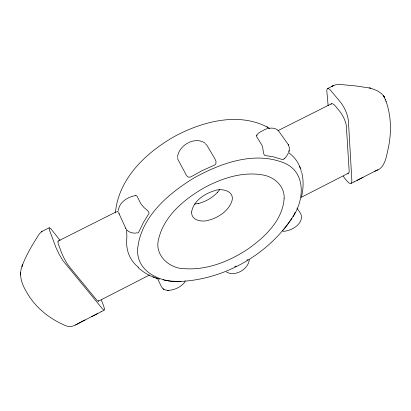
<?xml version="1.0" encoding="UTF-8"?>
<svg xmlns="http://www.w3.org/2000/svg" width="411" height="411" viewBox="0 0 411 411"><rect width="100%" height="100%" fill="white"/><g stroke="black" fill="none" stroke-linecap="round" stroke-linejoin="round"><path stroke-width="0.62" d="M115.419 212.8C118.476 178.045 147.066 151.644 175.965 135.656C203.887 121.009 240.404 111.612 269.503 128.314M177.531 156.997C178.718 145.073 195.446 135.707 205.454 143.429M118.44 209.964C119.575 201.873 127.944 196.874 135.399 195.615M289.113 150.847L289.401 148.099L288.594 145.062L278.853 131.299C275.504 127.035 269.148 127.621 264.694 129.583C262.321 131.289 256.053 133.041 256.562 136.57L261.848 144.955L262.773 148.042L263.549 153.478L264.694 155.445L273.413 156.838L282.989 159.73L284.016 158.939M295.067 212.297L294.944 212.821M301.422 197.039C303.41 189.075 303.78 180.629 301.761 172.63M288.912 151.582L288.825 151.895L289.205 150.508M177.763 157.793L177.819 159.273L186.645 175.769L188.356 177.136L190.514 177.064L201.924 170.74L214.701 165.001L215.816 163.922L216.058 161.456L214.681 158.405L206.682 144.975L205.721 144.22M60.109 240.409L50.733 228.614L49.253 227.745L49.181 228.886L49.818 231.039L56.096 247.874L59.179 254.281L62.904 260.584L102.339 308.707C107.739 314.276 101.147 299.886 101.276 299.979M284.119 158.759L284.32 158.256M294.764 213.273L293.773 215.333M288.424 152.969L286.534 156.221L284.679 158.43M292.992 216.664C304.263 200.08 306.205 172.486 284.638 163.172C254.774 150.77 221.067 163.018 194.357 177.742C168.602 193.458 141.245 216.438 137.7 248.336C135.681 271.799 161.112 282.994 181.004 281.494M293.665 215.523C269.416 254.024 224.725 279.665 179.294 281.494M291.908 218.385L286.786 225.608M219.777 189.507L217.239 192.636L217.517 192.338C212.333 197.804 205.557 201.77 198.22 203.522L198.605 203.435L194.603 204.092M116.94 212.025L117.525 211.269L118.661 210.894M286.457 226.04L283.888 229.204M184.858 282.09C180.958 286.96 174.814 290.048 168.587 290.336M283.143 230.083L282.552 230.746M282.511 230.782L282.152 231.08M49.253 227.745L42.133 231.321L39.559 233.612C32.849 243.964 26.258 254.712 21.994 266.333C18.69 274.861 21.685 283.914 26.222 291.368C33.532 304.947 45.513 315.576 59.117 322.614C62.626 324.109 65.996 326.581 69.957 326.601C75.578 326.195 80.017 321.962 85.108 319.994M343.206 176.108C343.986 177.403 351.754 188.7 351.867 180.66L348.415 121.014C347.68 114.237 344.752 107.749 340.627 102.365L329.93 89.516L328.348 88.488L327.701 88.483L327.213 88.853L326.786 90.502L328.153 105.766M42.133 231.321L41.336 231.861M247.576 259.69L247.874 259.475M246.816 260.153L247.114 259.978M135.471 195.759L136.087 195.533L136.894 195.949L140.911 203.841L143.994 207.529L147.821 210.807L148.869 212.328L149.044 213.391L143.388 222.526L138.584 232.544L137.444 232.986L136.339 232.816M356.948 180.424L363.072 177.28M374.811 171.253C385.559 168.407 386.309 156.031 388.508 147.148C391.529 131.962 391.241 115.866 385.991 101.188M351.081 183.44L354.112 181.878M98.327 301.232L149.399 275.082M301.171 197.378L348.477 173.159M75.516 324.916L101.127 311.769M353.963 181.96L377.956 169.64M91.489 316.717L97.946 313.403M101.044 311.815L104.25 310.171M58.11 241.057L116.298 211.829M327.701 88.483L333.521 85.565L331.523 86.567M331.651 86.505L335.278 84.851L339.712 84.43L356.394 86.002L370.82 88.231L377.139 90.641L381.572 93.657L383.977 96.508L386.15 101.615M331.497 103.747L278.103 130.559M234.758 266.749L236.233 266.009M256.531 135.311L257.075 135.152M184.76 281.258L185.387 280.908M135.794 233.135C132.655 233.243 129.229 232.487 127.004 230.129M283.205 231.306C291.543 231.198 304.402 223.384 300.842 213.848L296.978 208.094M179.104 281.494L169.969 281.062L164.256 280.153M163.629 289.185L165.761 290.053L167.858 290.325M167.575 290.325L168.839 290.341M369.186 87.831L370.83 88.231M138.039 267.489C144.076 273.166 151.669 276.988 159.627 279.146M152.933 276.901L154.14 277.343M155.651 277.882L156.822 278.314M163.681 279.953L163.121 279.737M266.878 126.752L267.869 127.348M157.449 278.293L161.487 286.929L163.295 288.969M162.992 288.779L163.922 289.37M226.41 271.912C234.681 277.199 248.48 269.303 249.256 259.783M288.753 152.548L290.865 154.469A96.164 53.507 -29.8 0 1 300.323 168.294M288.26 144.472L288.594 145.062M125.617 228.023L126.002 228.783M118.589 212.297L119.195 214.008M119.01 213.612L125.797 228.418M299.624 166.352L301.016 170.103M385.343 99.436L385.497 99.863M126.645 229.246L126.881 237.445A96.231 53.543 -29.8 0 0 138.435 267.304M301.027 170.745A96.164 53.507 -29.8 0 1 301.309 171.998M98.476 300.487A10.85 1.536 63.4 0 1 96.837 300.148L69.259 266.605A11.898 1.85 62.8 0 1 61.213 251.809L58.973 245.809A11.821 1.824 62.8 0 1 58.532 241.062M330.958 104.224A11.436 3.422 63.8 0 1 335.844 106.577L339.82 111.463A11.503 3.468 63.6 0 1 346.381 126.377L349.17 171.017A10.522 2.898 62.5 0 1 347.824 173.185M284.15 198.215C282.778 220.347 264.838 237.132 247.787 249.148C229.379 261.298 207.509 270.155 185.109 268.722C169.645 268.964 154.074 255.293 158.625 238.986C164.261 215.585 184.56 198.986 204.586 187.55A27.948 15.952 -29.9 0 1 206.117 186.728C223.07 177.968 242.547 171.69 261.786 174.803C273.449 176.237 284.777 185.726 284.15 198.215M191.618 211.994C191.156 220.815 202.459 222.372 208.896 220.152C218.262 217.599 227.473 211.614 231.419 202.453C236.222 191.058 221.514 187.431 213.504 191.043C203.835 194.228 193.35 201.19 191.618 211.953M20.581 274.363L20.55 274.985L20.678 272.822L20.581 274.363M22.502 264.756L21.978 266.42L22.507 264.756M384.367 97.186L383.545 95.804L384.706 97.859L384.367 97.186"/></g></svg>
